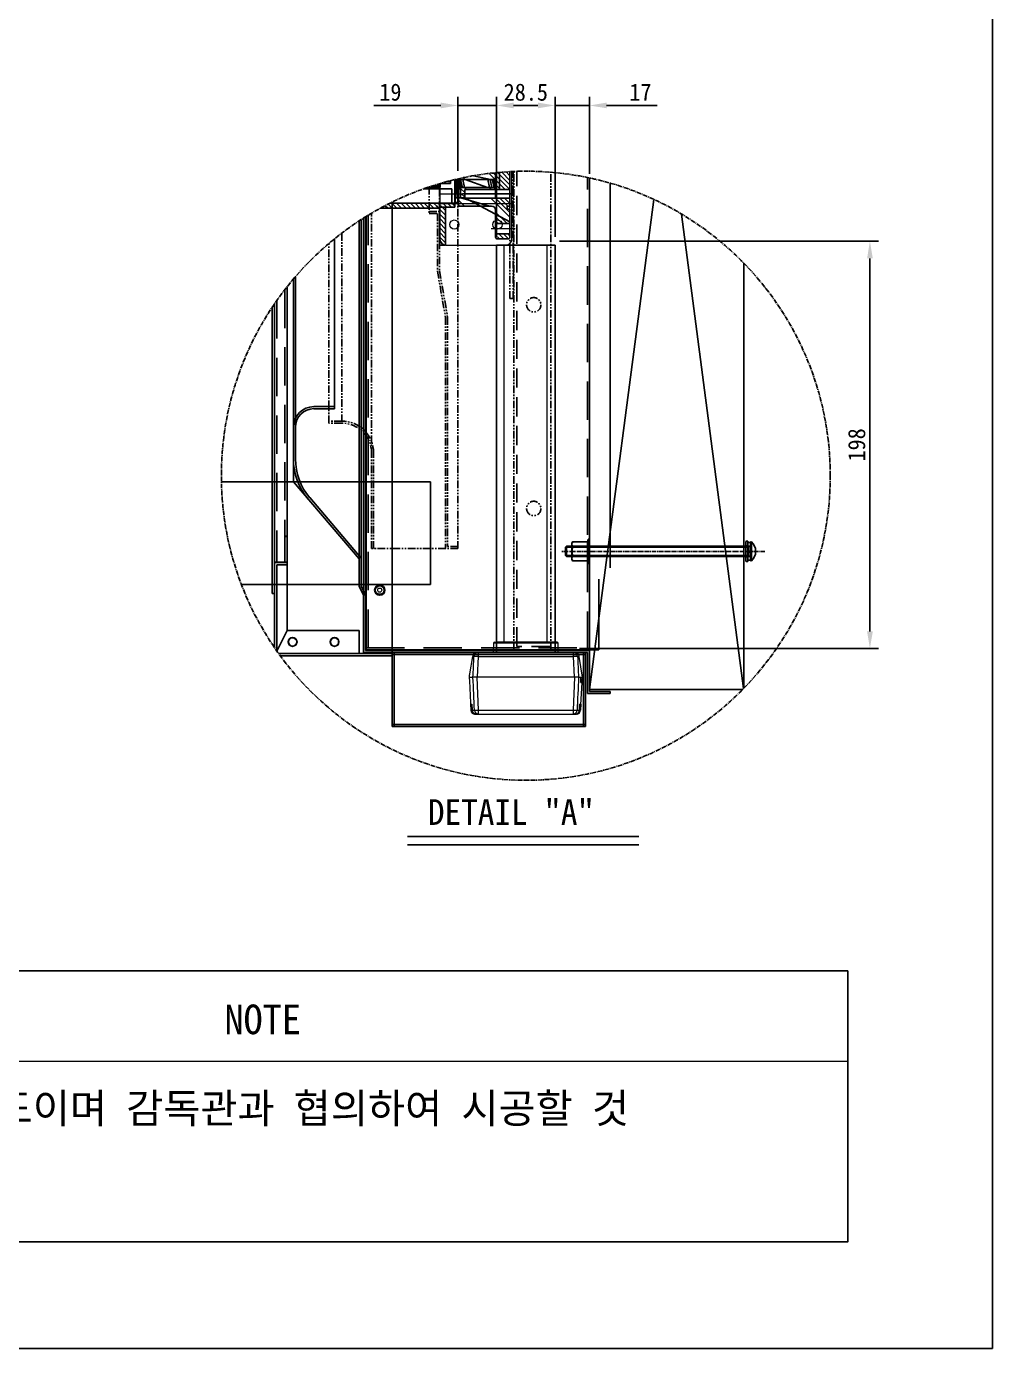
# Model space of a CAD drawing. Header units: millimetres. Extents: x -6 to 705, y -10 to 538.
# Drawn here: x 545.2 to 705.2, y -9.6 to 209.3 of the extents above; entities that cross this region are included whole.
import ezdxf

# ---------------------------------------------------------------- set-up
doc = ezdxf.new("R2010")
doc.units = ezdxf.units.MM
for name, pattern in [('CENTER2', [1.125, 0.75, -0.125, 0.125, -0.125]), ('HIDDEN', [9.525, 6.35, -3.175]), ('HIDDEN2', [4.7625, 3.175, -1.5875]), ('PHANTOM', [2.5, 1.25, -0.25, 0.25, -0.25, 0.25, -0.25])]:
    doc.linetypes.add(name, pattern=pattern)
for name, color, linetype in [('02', 6, 'Continuous'), ('4.Red', 1, 'Continuous'), ('5.Yellow', 2, 'Continuous'), ('6', 6, 'PHANTOM'), ('6.Green', 3, 'Continuous'), ('cl', 1, 'CENTER2'), ('FILTER-A', 160, 'Continuous'), ('FT-01', 192, 'Continuous'), ('HL', 2, 'HIDDEN'), ('LG', 3, 'Continuous'), ('OVER', 7, 'Continuous'), ('over casing', 7, 'Continuous'), ('OYMOTOR', 6, 'Continuous'), ('단자함', 6, 'Continuous'), ('벨마우스', 5, 'Continuous'), ('피치선', 1, 'Continuous')]:
    doc.layers.add(name, color=color, linetype=linetype)
doc.styles.get("Standard").update_dxf_attribs({"font": 'GulimChe.ttf'})
doc.styles.add('굴림', font='GulimChe.ttf')

msp = doc.modelspace()

# ---------------------------------------------------------------- linework, layer by layer
at = {"color": 3}
for p, q in [((616.68, 185.42), (616.68, 197.64)), ((623.06, 174.44), (623.06, 197.64)), ((623.06, 174.44), (623.06, 197.64)), ((632.77, 174.44), (632.77, 197.64)), ((632.77, 175.15), (632.77, 197.64)), ((638.48, 184.91), (638.48, 197.64)), ((613.84, 196.22), (602.73, 196.22)), ((623.06, 196.22), (616.68, 196.22)), ((625.9, 196.22), (628.74, 196.22)), ((625.9, 196.22), (629.93, 196.22)), ((629.93, 196.22), (627.09, 196.22)), ((632.77, 196.22), (638.48, 196.22)), ((641.31, 196.22), (649.66, 196.22)), ((633.48, 173.73), (686.34, 173.73)), ((684.92, 109.12), (684.92, 170.89)), ((636.8, 106.29), (686.34, 106.29))]:
    msp.add_line(p, q, dxfattribs=at)
at = {"color": 2}
for p, q in [((623.06, 105.64), (623.06, 173.08)), ((623.06, 173.08), (632.77, 173.08)), ((632.77, 105.64), (632.77, 173.08)), ((627.92, 107.34), (623.06, 107.34))]:
    msp.add_line(p, q, dxfattribs=at)
at = {"color": 2, "lineweight": 13}
for p, q in [((624.36, 107.34), (624.36, 173.08)), ((631.45, 107.34), (631.45, 173.08))]:
    msp.add_line(p, q, dxfattribs=at)
for p, q in [((634.64, 123.23), (634.49, 123.08)), ((634.49, 123.08), (634.49, 121.68)), ((665.15, 123.23), (634.64, 123.23)), ((634.64, 123.23), (634.64, 121.53)), ((635.68, 123.95), (635.56, 123.74)), ((635.56, 123.74), (635.56, 121.02)), ((638.15, 123.95), (635.68, 123.95)), ((638.15, 123.17), (635.68, 123.17)), ((638.24, 124.42), (638.15, 123.95)), ((638.24, 124.42), (638.48, 124.42)), ((638.24, 120.34), (638.24, 124.42)), ((638.48, 124.42), (638.48, 120.34)), ((664.45, 124.08), (664.36, 124)), ((664.36, 124), (664.36, 120.76)), ((664.7, 124.08), (664.45, 124.08)), ((664.7, 120.68), (664.7, 124.08)), ((664.7, 123.83), (664.7, 120.93)), ((665.15, 123.83), (664.7, 123.83)), ((664.7, 122.68), (665.15, 122.23)), ((664.79, 123.23), (664.79, 121.53)), ((665.28, 123.97), (665.15, 123.97)), ((665.15, 123.97), (665.15, 120.79)), ((665.15, 120.93), (665.15, 123.83)), ((665.15, 123.83), (665.15, 120.93)), ((665.28, 120.79), (665.28, 123.97)), ((634.49, 121.68), (634.64, 121.53)), ((634.64, 121.53), (665.15, 121.53)), ((635.56, 121.02), (635.68, 120.81)), ((638.15, 121.59), (635.68, 121.59)), ((638.15, 120.81), (635.68, 120.81)), ((638.24, 120.34), (638.15, 120.81)), ((664.36, 120.76), (664.45, 120.68)), ((664.45, 120.68), (664.7, 120.68)), ((664.7, 122.53), (665.15, 122.08)), ((664.7, 120.93), (665.15, 120.93)), ((665.15, 120.79), (665.28, 120.79)), ((638.48, 120.34), (638.24, 120.34))]:
    msp.add_line(p, q)
at = {"color": 2, "linetype": 'Continuous', "lineweight": 15}
for p, q in [((633.1, 107.34), (627.92, 107.34)), ((620.01, 105.64), (635.83, 105.64)), ((620.01, 105.64), (620.01, 104.99)), ((622.56, 107.18), (622.54, 105.64)), ((633.27, 107.18), (622.56, 107.18)), ((633.3, 105.64), (633.27, 107.18)), ((635.83, 104.99), (635.83, 105.64)), ((619.08, 104.96), (618.58, 102.08)), ((619.08, 104.96), (619.13, 104.96)), ((619.13, 104.96), (619.13, 104.99)), ((620.01, 104.99), (619.85, 101.52)), ((620.01, 104.99), (635.83, 104.99)), ((635.98, 101.52), (635.83, 104.99)), ((636.7, 104.96), (636.7, 104.99)), ((636.7, 104.96), (636.75, 104.96)), ((637.29, 101.52), (636.75, 104.96)), ((618.55, 101.52), (619.17, 101.52)), ((618.55, 101.52), (618.55, 101.52)), ((618.58, 100.96), (618.83, 96.07)), ((620.1, 96.07), (619.85, 101.52)), ((635.98, 101.52), (619.85, 101.52)), ((635.98, 101.52), (635.74, 96.07)), ((636.66, 101.52), (637.29, 101.52)), ((637, 96.07), (637.29, 101.52)), ((637.04, 100.83), (637.21, 100.83)), ((637.04, 100.67), (637.19, 100.67)), ((618.82, 97.09), (618.84, 97.09)), ((618.87, 96.07), (618.82, 97.09)), ((618.84, 97.09), (618.89, 96.07)), ((618.88, 97.09), (618.91, 97.09)), ((618.93, 96.07), (618.88, 97.09)), ((618.91, 97.09), (618.96, 96.07)), ((618.95, 97.09), (618.99, 97.09)), ((619.01, 96.07), (618.95, 97.09)), ((618.99, 97.09), (619.05, 96.07)), ((636.79, 96.07), (636.84, 97.09)), ((636.88, 97.09), (636.83, 96.07)), ((636.84, 97.09), (636.88, 97.09)), ((636.87, 96.07), (636.93, 97.09)), ((636.96, 97.09), (636.9, 96.07)), ((636.93, 97.09), (636.96, 97.09)), ((636.94, 96.07), (636.99, 97.09)), ((637.01, 97.09), (636.96, 96.07)), ((636.99, 97.09), (637.01, 97.09)), ((618.83, 96.07), (618.87, 96.07)), ((618.89, 96.07), (618.93, 96.07)), ((618.96, 96.07), (619.01, 96.07)), ((619.05, 96.07), (619.42, 96.07)), ((619.69, 95.42), (619.65, 95.43)), ((619.69, 95.42), (619.71, 95.42)), ((620.1, 96.07), (635.74, 96.07)), ((620.1, 95.42), (620.1, 96.07)), ((620.1, 95.42), (635.74, 95.42)), ((635.74, 96.07), (635.74, 95.42)), ((636.12, 95.42), (636.14, 95.42)), ((636.41, 96.07), (636.79, 96.07)), ((636.83, 96.07), (636.87, 96.07)), ((636.9, 96.07), (636.94, 96.07)), ((636.96, 96.07), (637, 96.07))]:
    msp.add_line(p, q, dxfattribs=at)
at = {"lineweight": 0}
for p, q in [((487.44, 52.9), (681.24, 52.9)), ((487.44, 37.94), (681.24, 37.94)), ((681.24, 37.94), (681.24, 8.01))]:
    msp.add_line(p, q, dxfattribs=at)
at = {"color": 7}
msp.add_lwpolyline([(705.24, -9.64), (-5.62, -9.64), (-5.62, 537.62), (705.24, 537.62)], close=True, dxfattribs=at)
at = {"color": 2, "linetype": 'Continuous', "lineweight": 15, "flags": 128}
for points in [[(637.04, 100.83), (637.05, 101.17), (637.06, 101.35), (637.07, 101.52)], [(637.24, 101.52), (637.22, 101.17), (637.22, 101), (637.21, 100.83)]]:
    msp.add_lwpolyline(points, dxfattribs=at)
msp.add_lwpolyline([(487.44, 52.9), (681.24, 52.9), (681.24, 8.01), (487.44, 8.01)], close=True)
for centre, radius, start, end in [((636.26, 123.56), 0.696, 145.591, 214.409), ((638.29, 122.36), 2.72, 162.8014, 179.5998), ((640.19, 123.56), 2.07, 169.0539, 190.9461), ((646.35, 122.38), 8.23, 174.5152, 185.4848), ((663.84, 122.38), 2.15, 312.227, 47.773), ((638.29, 122.4), 2.72, 180.4002, 197.1986), ((636.26, 121.2), 0.696, 145.591, 214.409), ((640.19, 121.2), 2.07, 169.0539, 190.9461)]:
    msp.add_arc(centre, radius, start, end)
at = {"color": 2, "linetype": 'Continuous', "lineweight": 15}
for centre, radius, start, end in [((622.73, 107.17), 0.17, 90, 179), ((633.1, 107.17), 0.17, 1, 90), ((620.01, 104.96), 0.678, 90.2583, 177.2935), ((635.82, 104.96), 0.678, 2.7065, 89.7417), ((619.51, 96.1), 0.681, 183, 270), ((620.1, 96.1), 0.678, 182.7126, 269.7472), ((635.73, 96.1), 0.678, 270.2528, 357.2874), ((636.32, 96.1), 0.681, 279.2626, 357)]:
    msp.add_arc(centre, radius, start, end, dxfattribs=at)
for points, knots in [([(622.73, 107.34), (622.73, 107.34), (623.28, 107.34), (625.22, 107.34), (626.54, 107.34), (627.92, 107.34)], [0, 0, 0, 0, 0.5, 0.5, 1, 1, 1, 1]), ([(619.74, 105.64), (619.73, 105.64), (619.7, 105.64), (619.66, 105.63), (619.62, 105.63), (619.59, 105.62), (619.56, 105.61), (619.51, 105.59), (619.44, 105.55), (619.34, 105.48), (619.26, 105.39), (619.21, 105.3), (619.17, 105.21), (619.15, 105.14), (619.13, 105.07), (619.13, 105.02), (619.13, 104.99)], [0, 0, 0, 0, 0.052292, 0.100357, 0.144193, 0.183795, 0.219162, 0.250292, 0.383544, 0.499612, 0.631387, 0.749552, 0.81526, 0.87859, 0.940002, 1, 1, 1, 1]), ([(619.74, 105.64), (619.76, 105.64), (619.79, 105.64), (619.84, 105.64), (619.89, 105.64), (619.95, 105.64), (619.99, 105.64), (620.01, 105.64)], [0, 0, 0, 0, 0.20001, 0.400005, 0.599995, 0.79999, 1, 1, 1, 1]), ([(635.83, 105.64), (635.85, 105.64), (635.89, 105.64), (635.94, 105.64), (636, 105.64), (636.05, 105.64), (636.08, 105.64), (636.09, 105.64)], [0, 0, 0, 0, 0.2000101, 0.400005, 0.599995, 0.7999899, 1, 1, 1, 1]), ([(636.09, 105.64), (636.11, 105.64), (636.13, 105.64), (636.17, 105.63), (636.21, 105.63), (636.24, 105.62), (636.27, 105.61), (636.32, 105.59), (636.39, 105.55), (636.49, 105.48), (636.57, 105.39), (636.63, 105.3), (636.66, 105.21), (636.68, 105.14), (636.7, 105.07), (636.7, 105.02), (636.7, 104.99)], [0, 0, 0, 0, 0.052987, 0.101465, 0.145434, 0.184894, 0.219846, 0.250292, 0.383771, 0.499612, 0.63149, 0.749552, 0.81529, 0.87863, 0.940031, 1, 1, 1, 1]), ([(619.33, 104.99), (619.33, 104.99), (619.34, 105), (619.35, 105), (619.36, 105), (619.38, 105), (619.4, 105), (619.41, 105), (619.43, 105), (619.45, 105), (619.47, 105.01), (619.49, 105.01), (619.51, 105.01), (619.53, 105.01), (619.54, 105.01), (619.59, 105.01), (619.67, 105.01), (619.78, 105), (619.87, 105), (619.94, 105), (619.98, 105), (620, 104.99), (620.01, 104.99)], [0, 0, 0, 0, 0.04894, 0.095849, 0.140726, 0.183573, 0.224387, 0.26317, 0.299919, 0.334637, 0.367321, 0.397974, 0.426593, 0.453181, 0.477736, 0.50026, 0.651387, 0.758274, 0.881986, 0.941799, 0.974534, 1, 1, 1, 1]), ([(635.83, 104.99), (635.83, 104.99), (635.85, 105), (635.89, 105), (635.96, 105), (636.05, 105), (636.17, 105.01), (636.25, 105.01), (636.31, 105.01), (636.36, 105.01), (636.4, 105), (636.44, 105), (636.48, 105), (636.49, 105), (636.5, 104.99)], [0, 0, 0, 0, 0.025468, 0.058217, 0.118046, 0.241793, 0.348694, 0.499879, 0.555592, 0.622364, 0.700197, 0.789086, 0.889023, 1, 1, 1, 1]), ([(618.58, 102.08), (618.58, 102.08), (618.58, 102.09), (618.57, 102.03), (618.57, 101.93), (618.56, 101.77), (618.56, 101.62), (618.55, 101.54), (618.55, 101.52)], [0, 0, 0, 0, 0.073994, 0.288463, 0.502966, 0.717609, 0.932473, 1, 1, 1, 1]), ([(618.55, 101.52), (618.55, 101.45), (618.56, 101.33), (618.57, 101.16), (618.57, 101.03), (618.58, 100.96), (618.58, 100.96), (618.58, 100.96)], [0, 0, 0, 0, 0.215299, 0.430604, 0.645746, 0.860649, 1, 1, 1, 1]), ([(619.85, 101.52), (619.77, 101.52), (619.69, 101.52), (619.57, 101.52), (619.54, 101.52), (619.47, 101.52), (619.43, 101.52), (619.37, 101.52), (619.34, 101.52), (619.29, 101.52), (619.27, 101.52), (619.21, 101.52), (619.19, 101.52), (619.17, 101.52)], [0, 0, 0, 0, 0.25, 0.25, 0.375, 0.375, 0.5, 0.5, 0.625, 0.625, 0.75, 0.75, 1, 1, 1, 1]), ([(619.85, 101.52), (619.77, 101.52), (619.69, 101.52), (619.57, 101.52), (619.54, 101.52), (619.47, 101.52), (619.43, 101.52), (619.37, 101.52), (619.34, 101.52), (619.29, 101.52), (619.27, 101.52), (619.21, 101.52), (619.19, 101.52), (619.17, 101.52)], [0, 0, 0, 0, 0.25, 0.25, 0.375, 0.375, 0.5, 0.5, 0.625, 0.625, 0.75, 0.75, 1, 1, 1, 1]), ([(636.66, 101.52), (636.65, 101.52), (636.62, 101.52), (636.56, 101.52), (636.54, 101.52), (636.49, 101.52), (636.46, 101.52), (636.4, 101.52), (636.37, 101.52), (636.3, 101.52), (636.26, 101.52), (636.15, 101.52), (636.07, 101.52), (635.98, 101.52)], [0, 0, 0, 0, 0.25, 0.25, 0.375, 0.375, 0.5, 0.5, 0.625, 0.625, 0.75, 0.75, 1, 1, 1, 1]), ([(636.66, 101.52), (636.65, 101.52), (636.62, 101.52), (636.56, 101.52), (636.54, 101.52), (636.49, 101.52), (636.46, 101.52), (636.4, 101.52), (636.37, 101.52), (636.3, 101.52), (636.26, 101.52), (636.15, 101.52), (636.07, 101.52), (635.98, 101.52)], [0, 0, 0, 0, 0.25, 0.25, 0.375, 0.375, 0.5, 0.5, 0.625, 0.625, 0.75, 0.75, 1, 1, 1, 1]), ([(637.04, 100.67), (637.04, 100.67), (637.04, 100.68), (637.03, 100.74), (637.04, 100.78), (637.04, 100.83)], [0, 0, 0, 0, 0.5, 0.5, 1, 1, 1, 1]), ([(637.21, 100.83), (637.2, 100.78), (637.2, 100.74), (637.19, 100.68), (637.19, 100.67), (637.19, 100.67)], [0, 0, 0, 0, 0.5, 0.5, 1, 1, 1, 1]), ([(618.89, 96.07), (618.9, 96.02), (618.9, 95.98), (618.92, 95.9), (618.94, 95.86), (618.97, 95.78), (619, 95.74), (619.05, 95.67), (619.08, 95.64), (619.14, 95.58), (619.17, 95.55), (619.24, 95.51), (619.28, 95.49), (619.4, 95.44), (619.49, 95.42), (619.58, 95.42)], [0, 0, 0, 0, 0.125, 0.125, 0.25, 0.25, 0.375, 0.375, 0.5, 0.5, 0.625, 0.625, 0.75, 0.75, 1, 1, 1, 1]), ([(618.96, 96.07), (618.96, 96.02), (618.97, 95.98), (618.99, 95.9), (619, 95.86), (619.04, 95.78), (619.06, 95.74), (619.11, 95.67), (619.14, 95.64), (619.2, 95.58), (619.24, 95.55), (619.31, 95.51), (619.35, 95.49), (619.47, 95.44), (619.55, 95.42), (619.64, 95.42)], [0, 0, 0, 0, 0.125, 0.125, 0.25, 0.25, 0.375, 0.375, 0.5, 0.5, 0.625, 0.625, 0.75, 0.75, 1, 1, 1, 1]), ([(619.6, 95.44), (619.55, 95.44), (619.43, 95.46), (619.25, 95.56), (619.1, 95.73), (619.02, 95.92), (619.01, 96.03), (619.01, 96.07)], [0, 0, 0, 0, 0.145176, 0.390334, 0.635171, 0.879352, 1, 1, 1, 1]), ([(619.05, 96.07), (619.05, 96.02), (619.06, 95.98), (619.08, 95.9), (619.09, 95.86), (619.13, 95.78), (619.15, 95.74), (619.2, 95.67), (619.23, 95.64), (619.29, 95.58), (619.32, 95.55), (619.4, 95.51), (619.44, 95.49), (619.56, 95.44), (619.64, 95.42), (619.73, 95.42)], [0, 0, 0, 0, 0.125, 0.125, 0.25, 0.25, 0.375, 0.375, 0.5, 0.5, 0.625, 0.625, 0.75, 0.75, 1, 1, 1, 1]), ([(619.42, 96.07), (619.43, 96.06), (619.46, 96.06), (619.53, 96.06), (619.59, 96.06), (619.71, 96.06), (619.79, 96.06), (619.94, 96.06), (620.02, 96.06), (620.1, 96.07)], [0, 0, 0, 0, 0.25, 0.25, 0.5, 0.5, 0.75, 0.75, 1, 1, 1, 1]), ([(635.74, 96.07), (635.81, 96.06), (635.89, 96.06), (636.04, 96.06), (636.12, 96.06), (636.25, 96.06), (636.3, 96.06), (636.38, 96.06), (636.4, 96.06), (636.41, 96.07)], [0, 0, 0, 0, 0.25, 0.25, 0.5, 0.5, 0.75, 0.75, 1, 1, 1, 1]), ([(636.1, 95.42), (636.15, 95.42), (636.19, 95.43), (636.27, 95.44), (636.32, 95.45), (636.4, 95.49), (636.43, 95.5), (636.51, 95.55), (636.54, 95.58), (636.6, 95.64), (636.63, 95.67), (636.68, 95.74), (636.71, 95.78), (636.76, 95.89), (636.78, 95.98), (636.79, 96.07)], [0, 0, 0, 0, 0.125, 0.125, 0.25, 0.25, 0.375, 0.375, 0.5, 0.5, 0.625, 0.625, 0.75, 0.75, 1, 1, 1, 1]), ([(636.83, 96.07), (636.82, 96.02), (636.82, 95.98), (636.8, 95.9), (636.78, 95.86), (636.75, 95.78), (636.72, 95.74), (636.67, 95.67), (636.64, 95.64), (636.58, 95.58), (636.55, 95.55), (636.48, 95.51), (636.44, 95.49), (636.32, 95.44), (636.23, 95.42), (636.14, 95.42)], [0, 0, 0, 0, 0.125, 0.125, 0.25, 0.25, 0.375, 0.375, 0.5, 0.5, 0.625, 0.625, 0.75, 0.75, 1, 1, 1, 1]), ([(636.19, 95.42), (636.23, 95.42), (636.28, 95.43), (636.36, 95.44), (636.4, 95.45), (636.48, 95.49), (636.52, 95.5), (636.59, 95.55), (636.63, 95.58), (636.69, 95.64), (636.72, 95.67), (636.77, 95.74), (636.79, 95.78), (636.85, 95.89), (636.87, 95.98), (636.87, 96.07)], [0, 0, 0, 0, 0.125, 0.125, 0.25, 0.25, 0.375, 0.375, 0.5, 0.5, 0.625, 0.625, 0.75, 0.75, 1, 1, 1, 1]), ([(636.9, 96.07), (636.9, 96.02), (636.89, 95.98), (636.87, 95.9), (636.86, 95.86), (636.82, 95.78), (636.8, 95.74), (636.75, 95.67), (636.72, 95.64), (636.66, 95.58), (636.63, 95.55), (636.55, 95.51), (636.51, 95.49), (636.4, 95.44), (636.31, 95.42), (636.22, 95.42)], [0, 0, 0, 0, 0.125, 0.125, 0.25, 0.25, 0.375, 0.375, 0.5, 0.5, 0.625, 0.625, 0.75, 0.75, 1, 1, 1, 1]), ([(636.36, 95.44), (636.4, 95.44), (636.52, 95.46), (636.69, 95.56), (636.85, 95.73), (636.92, 95.91), (636.93, 96.03), (636.94, 96.07)], [0, 0, 0, 0, 0.134588, 0.382064, 0.629424, 0.876547, 1, 1, 1, 1])]:
    msp.add_open_spline(points, degree=3, knots=knots, dxfattribs=at)
for points in [[(619.17, 101.52), (619.23, 102.68), (619.28, 103.84), (619.33, 104.99)], [(636.5, 104.99), (636.55, 103.84), (636.61, 102.68), (636.66, 101.52)], [(619.42, 96.07), (619.34, 97.88), (619.26, 99.7), (619.17, 101.52)], [(636.66, 101.52), (636.58, 99.7), (636.49, 97.88), (636.41, 96.07)], [(619.51, 95.42), (619.51, 95.42), (619.53, 95.42), (619.56, 95.42)], [(619.58, 95.42), (619.59, 95.42), (619.6, 95.42), (619.61, 95.42)], [(619.64, 95.42), (619.66, 95.42), (619.67, 95.42), (619.69, 95.42)], [(619.73, 95.42), (619.82, 95.42), (619.94, 95.42), (620.1, 95.42)], [(635.74, 95.42), (635.89, 95.42), (636.01, 95.42), (636.1, 95.42)], [(636.14, 95.42), (636.16, 95.42), (636.18, 95.42), (636.19, 95.42)], [(636.22, 95.42), (636.23, 95.42), (636.25, 95.42), (636.26, 95.42)], [(636.28, 95.42), (636.31, 95.42), (636.32, 95.42), (636.32, 95.42)]]:
    msp.add_open_spline(points, degree=3, dxfattribs=at)
at = {"color": 3}
for points in [[(613.84, 196.69), (613.84, 195.75), (616.68, 196.22)], [(625.9, 196.69), (625.9, 195.75), (623.06, 196.22)], [(625.9, 196.69), (625.9, 195.75), (623.06, 196.22)], [(629.93, 196.69), (629.93, 195.75), (632.77, 196.22)], [(629.93, 196.69), (629.93, 195.75), (632.77, 196.22)], [(641.31, 196.69), (641.31, 195.75), (638.48, 196.22)], [(684.45, 170.89), (685.4, 170.89), (684.92, 173.73)], [(684.45, 109.12), (685.4, 109.12), (684.92, 106.29)]]:
    msp.add_solid(points, dxfattribs=at)
at = {"layer": '02', "linetype": 'Continuous', "lineweight": 20, "ltscale": 0.3}
for p, q in [((625.62, 174.11), (625.62, 185.27)), ((613.7, 183.28), (613.7, 174.11)), ((613.7, 181.61), (625.62, 181.61)), ((625.62, 179.91), (613.7, 179.91)), ((614.72, 173.08), (624.6, 173.08))]:
    msp.add_line(p, q, dxfattribs=at)
for centre in [(616.08, 176.49), (623.23, 176.49)]:
    msp.add_circle(centre, 0.766, dxfattribs=at)
for centre, start, end in [((614.72, 174.11), 180, 270), ((624.6, 174.11), 270, 0)]:
    msp.add_arc(centre, 1.02, start, end, dxfattribs=at)
at = {"layer": '4.Red', "linetype": 'CENTER2'}
msp.add_circle((627.92, 134.9), 50.43, dxfattribs=at)
at = {"layer": '6'}
for p, q in [((616.68, 122.84), (616.68, 184.05)), ((625.29, 164.23), (625.29, 185.25)), ((625.84, 164.23), (625.84, 185.28)), ((625.91, 106.08), (625.91, 185.28)), ((632.04, 106.08), (632.04, 185.15)), ((611.91, 182.71), (611.91, 178.33)), ((613.61, 178.67), (613.61, 183.25)), ((602.37, 122.84), (602.37, 178.37)), ((611.91, 178.67), (613.61, 178.67)), ((611.91, 178.33), (613.27, 178.33)), ((613.27, 178.33), (613.27, 168.79)), ((613.61, 178.67), (613.61, 168.82)), ((595.32, 143.62), (595.32, 173.37)), ((597.43, 175.06), (597.43, 143.62)), ((613.27, 168.79), (614.63, 161.13)), ((613.61, 168.82), (614.97, 161.16)), ((625.29, 164.23), (625.84, 164.23)), ((614.63, 161.13), (614.63, 122.84)), ((614.97, 161.16), (614.97, 123.18)), ((597.43, 143.96), (595.32, 143.96)), ((597.43, 143.62), (595.32, 143.62)), ((602.71, 122.84), (602.71, 138.68)), ((614.63, 122.84), (602.37, 122.84)), ((616.68, 122.84), (614.63, 122.84)), ((616.68, 123.18), (614.97, 123.18)), ((638.48, 123.4), (638.48, 121.36)), ((632.04, 106.08), (625.91, 106.08))]:
    msp.add_line(p, q, dxfattribs=at)
at = {"layer": '6', "linetype": 'HIDDEN2'}
for p, q in [((626.45, 106.63), (626.45, 185.3)), ((632.04, 106.63), (626.45, 106.63))]:
    msp.add_line(p, q, dxfattribs=at)
at = {"layer": '6'}
for centre in [(629.24, 163.21), (629.24, 129.48)]:
    msp.add_circle(centre, 1.19, dxfattribs=at)
for radius in [5.28, 4.94]:
    msp.add_arc((597.43, 138.68), radius, 0, 90, dxfattribs=at)
at = {"layer": '6.Green'}
for p, q in [((608.33, 75.17), (646.62, 75.17)), ((608.33, 73.79), (646.62, 73.79))]:
    msp.add_line(p, q, dxfattribs=at)
at = {"layer": 'cl'}
msp.add_line((667.53, 122.38), (633.81, 122.38), dxfattribs=at)
at = {"layer": 'FILTER-A'}
for p, q in [((638.48, 99.51), (638.48, 184.2)), ((638.48, 99.51), (649.11, 180.65)), ((653.7, 178.23), (664, 99.67)), ((664.02, 99.7), (664.02, 170.1)), ((638.48, 99.51), (663.84, 99.51))]:
    msp.add_line(p, q, dxfattribs=at)
at = {"layer": 'FT-01', "color": 3}
for p, q in [((605.78, 105.06), (605.78, 180.2)), ((588.4, 166.22), (588.4, 120.59)), ((585.88, 115.42), (585.88, 162.75)), ((586.29, 163.36), (586.29, 106.44)), ((586.29, 115.42), (586.29, 163.36)), ((588, 124.88), (588.4, 124.88)), ((588, 124.82), (588, 120.52)), ((588, 124.82), (588.4, 124.82)), ((588.4, 124.82), (588.4, 120.12)), ((586.29, 120.59), (588.4, 120.59)), ((586.29, 120.52), (586.29, 106.44)), ((586.29, 120.52), (588.4, 120.52)), ((588.4, 120.52), (588.4, 109.28)), ((586.7, 120.12), (586.7, 105.85)), ((586.7, 120.12), (588.4, 120.12)), ((586.29, 115.42), (585.88, 115.42)), ((588.4, 109.28), (586.69, 105.86)), ((588.4, 109.28), (600.33, 109.28)), ((600.33, 105.47), (600.33, 109.28)), ((586.97, 105.47), (605.78, 105.47)), ((605.78, 105.06), (605.78, 105.47)), ((587.27, 105.06), (605.78, 105.06)), ((587.27, 105.06), (605.78, 105.06))]:
    msp.add_line(p, q, dxfattribs=at)
at = {"layer": 'FT-01', "color": 3, "linetype": 'HIDDEN'}
for p, q in [((588, 165.7), (588, 124.88)), ((586.7, 163.95), (586.7, 120.59))]:
    msp.add_line(p, q, dxfattribs=at)
at = {"layer": 'FT-01', "color": 3}
for centre, radius in [((603.73, 115.96), 0.852), ((589.29, 107.38), 0.732), ((589.29, 107.38), 0.681), ((596.24, 107.38), 0.732), ((596.24, 107.38), 0.681)]:
    msp.add_circle(centre, radius, dxfattribs=at)
at = {"layer": 'HL'}
for p, q in [((664.36, 123.28), (664.7, 123.28)), ((664.7, 123.25), (665.15, 123.25)), ((664.36, 121.48), (664.7, 121.48)), ((664.7, 121.51), (665.15, 121.51))]:
    msp.add_line(p, q, dxfattribs=at)
at = {"layer": 'LG', "color": 4, "linetype": 'ByBlock'}
for p, q in [((577.5, 133.91), (612.11, 133.91)), ((612.11, 116.88), (612.11, 133.91)), ((580.82, 116.88), (612.11, 116.88))]:
    msp.add_line(p, q, dxfattribs=at)
at = {"layer": 'OVER', "linetype": 'HIDDEN'}
for p, q in [((638.13, 106.08), (638.13, 184.28)), ((601.79, 106.42), (601.79, 178.03)), ((601.45, 106.42), (638.13, 106.42))]:
    msp.add_line(p, q, dxfattribs=at)
at = {"layer": 'OVER'}
for p, q in [((638.48, 106.08), (638.48, 184.2)), ((641.88, 119.64), (641.88, 183.35)), ((601.01, 105.64), (601.01, 177.54)), ((601.35, 105.98), (601.35, 177.75)), ((601.45, 106.08), (601.45, 177.82)), ((640.01, 106.08), (640.01, 117.77)), ((601.01, 105.64), (638.13, 105.64)), ((601.35, 105.98), (638.48, 105.98)), ((601.45, 106.08), (640.01, 106.08)), ((638.13, 98.83), (638.13, 105.64)), ((638.48, 99.17), (638.48, 105.98)), ((638.13, 98.83), (641.88, 98.83)), ((638.48, 99.17), (641.88, 99.17)), ((641.88, 98.83), (641.88, 99.17))]:
    msp.add_line(p, q, dxfattribs=at)
at = {"layer": 'over casing', "color": 7, "linetype": 'Continuous', "lineweight": 15}
for radius in [0.69, 0.341]:
    msp.add_circle((603.73, 115.96), radius, dxfattribs=at)
at = {"layer": 'OYMOTOR'}
for p, q in [((616.16, 179.35), (616.16, 183.93)), ((616.2, 180.15), (616.2, 183.94)), ((616.2, 183.94), (616.2, 180.15)), ((616.41, 182.87), (616.41, 183.99)), ((616.57, 184.03), (616.57, 181.09)), ((616.78, 179.55), (616.78, 184.08)), ((616.78, 184.08), (616.78, 179.55)), ((616.95, 184.11), (616.95, 182.39)), ((617.12, 181.09), (617.12, 184.15)), ((617.12, 183.98), (622.7, 183.98)), ((617.42, 182.62), (617.12, 183.98)), ((617.79, 182.62), (617.49, 183.98)), ((621.56, 182.62), (617.86, 183.98)), ((621.93, 182.62), (621.63, 183.98)), ((622.3, 182.62), (622, 183.98)), ((622.27, 185), (622.57, 185)), ((622.67, 182.62), (622.37, 183.98)), ((622.7, 183.98), (622.7, 182.62)), ((622.91, 180.88), (622.91, 185.07)), ((623.59, 185.14), (623.59, 182.31)), ((625.29, 185.25), (625.29, 179.55)), ((615.65, 182.42), (611.05, 182.42)), ((611.63, 182.62), (613.44, 182.62)), ((612.08, 182.77), (612.08, 182.62)), ((612.25, 182.83), (612.25, 182.62)), ((612.42, 182.88), (612.42, 182.62)), ((612.59, 182.94), (612.59, 182.62)), ((612.76, 182.99), (612.76, 182.62)), ((612.93, 183.04), (612.93, 182.62)), ((613.1, 183.1), (613.1, 182.62)), ((613.27, 183.15), (613.27, 182.62)), ((613.44, 183.2), (613.44, 182.62)), ((613.44, 182.71), (613.44, 183.2)), ((613.75, 182.71), (613.44, 182.71)), ((615.45, 183.3), (613.75, 183.3)), ((613.75, 182.71), (613.75, 183.29)), ((615.01, 183.64), (615.45, 183.64)), ((615.45, 183.64), (615.45, 183.3)), ((615.65, 180.03), (615.65, 182.42)), ((616.16, 181.73), (616.16, 182.87)), ((616.16, 182.87), (616.57, 182.87)), ((616.95, 182.39), (617.12, 182.39)), ((617.12, 182.62), (622.7, 182.62)), ((617.12, 182.39), (617.12, 180.92)), ((622.91, 182.31), (617.8, 182.31)), ((617.8, 182.31), (617.8, 180.88)), ((622.91, 182.31), (621.89, 182.31)), ((622.91, 182.31), (625.29, 182.31)), ((616.16, 180.03), (605.43, 180.03)), ((605.43, 180.03), (615.65, 180.03)), ((616.57, 181.73), (616.16, 181.73)), ((616.2, 180.92), (617.8, 180.92)), ((616.2, 180.15), (616.78, 180.15)), ((616.78, 179.55), (622.23, 179.55)), ((617.8, 180.88), (625.29, 180.88)), ((625.29, 179.55), (624.85, 179.55)), ((624.85, 179.55), (624.85, 179.04)), ((603.86, 179.21), (613.61, 179.21)), ((613.61, 173.08), (613.61, 179.35)), ((616.16, 179.35), (613.61, 179.35)), ((614.63, 173.08), (614.63, 179.35)), ((622.91, 174.45), (622.91, 178.87)), ((625.29, 179.04), (624.85, 179.04)), ((625.29, 179.04), (625.29, 174.45)), ((622.91, 176.66), (625.29, 176.66)), ((614.63, 173.08), (613.61, 173.08)), ((622.91, 174.96), (625.29, 174.96)), ((623.25, 174.11), (624.95, 174.11))]:
    msp.add_line(p, q, dxfattribs=at)
at = {"layer": 'OYMOTOR', "linetype": 'Continuous'}
for p, q in [((617.12, 184), (617.14, 183.98)), ((617.62, 184.26), (617.9, 183.98)), ((619.24, 184.57), (622.07, 183.98)), ((621.86, 184.96), (622.91, 183.91)), ((622.58, 185.01), (622.91, 184.68)), ((622.91, 184.68), (623.59, 184)), ((623.25, 185.11), (623.59, 184.76)), ((623.59, 184.76), (625.29, 183.06)), ((623.59, 184), (625.27, 182.31)), ((623.95, 185.17), (625.29, 183.82)), ((624.66, 185.22), (625.29, 184.59)), ((617.12, 182.47), (617.8, 181.79)), ((617.74, 182.62), (618.04, 182.31)), ((621.91, 182.62), (622.21, 182.31)), ((622.67, 182.62), (622.91, 182.38)), ((622.7, 183.35), (622.91, 183.15)), ((622.91, 183.91), (623.59, 183.23)), ((622.91, 183.15), (623.59, 182.47)), ((622.91, 182.38), (622.98, 182.31)), ((623.59, 183.23), (624.51, 182.31)), ((623.59, 182.47), (623.74, 182.31)), ((604.63, 179.62), (605.04, 179.21)), ((605.14, 179.88), (605.8, 179.21)), ((605.75, 180.03), (606.57, 179.21)), ((606.52, 180.03), (607.33, 179.21)), ((607.28, 180.03), (607.89, 179.42)), ((608.05, 180.03), (608.06, 180.02)), ((608.06, 180.02), (608.86, 179.21)), ((608.81, 180.03), (609.63, 179.21)), ((609.58, 180.03), (610.39, 179.21)), ((610.34, 180.03), (611.16, 179.21)), ((611.11, 180.03), (611.92, 179.21)), ((611.87, 180.03), (612.69, 179.21)), ((612.63, 180.03), (613.1, 179.57)), ((613.1, 179.57), (613.45, 179.21)), ((613.4, 180.03), (613.48, 179.95)), ((613.48, 179.95), (614.08, 179.35)), ((614.16, 180.03), (614.85, 179.35)), ((614.93, 180.03), (615.61, 179.35)), ((615.69, 180.03), (616.16, 179.56)), ((616.78, 180.52), (617.74, 179.55)), ((616.78, 179.75), (616.98, 179.55)), ((617.12, 181.71), (617.8, 181.03)), ((617.12, 180.94), (617.14, 180.92)), ((617.14, 180.92), (621.91, 179.55)), ((617.94, 180.88), (625.29, 176.94)), ((622.11, 180.88), (625.29, 177.7)), ((622.88, 180.88), (625.29, 178.47)), ((623.64, 180.88), (624.97, 179.55)), ((624.41, 180.88), (625.29, 180)), ((625.17, 180.88), (625.29, 180.76)), ((604.13, 179.36), (604.28, 179.21)), ((607.89, 179.42), (608.1, 179.21)), ((613.61, 179.06), (614.63, 178.03)), ((613.61, 178.29), (614.63, 177.27)), ((613.61, 177.53), (614.63, 176.51)), ((614.08, 179.35), (614.63, 178.8)), ((622.91, 178.56), (624.81, 176.66)), ((622.91, 177.79), (624.04, 176.66)), ((613.61, 176.76), (614.63, 175.74)), ((613.61, 176), (614.63, 174.98)), ((613.61, 175.23), (614.63, 174.21)), ((622.91, 177.03), (623.28, 176.66)), ((613.61, 174.47), (614.63, 173.45)), ((613.61, 173.7), (614.23, 173.08)), ((622.91, 174.74), (623.54, 174.11)), ((623.45, 174.96), (624.3, 174.11)), ((624.22, 174.96), (625.04, 174.13)), ((624.98, 174.96), (625.29, 174.65))]:
    msp.add_line(p, q, dxfattribs=at)
at = {"layer": 'OYMOTOR', "lineweight": 0}
for p, q in [((625.78, 181.6), (617.46, 181.6)), ((626.14, 175.81), (622.2, 175.81))]:
    msp.add_line(p, q, dxfattribs=at)
at = {"layer": 'OYMOTOR'}
for centre, radius, start, end in [((622.57, 185.35), 0.341, 270, 302.0264), ((622.23, 178.87), 0.681, 0, 90), ((623.25, 174.45), 0.341, 180, 270), ((624.95, 174.45), 0.341, 270, 0)]:
    msp.add_arc(centre, radius, start, end, dxfattribs=at)
at = {"layer": 'OYMOTOR', "linetype": 'Continuous'}
for points in [[(616.16, 182.59), (616.16, 181.73), (616.2, 182.62)], [(616.2, 182.62), (616.16, 181.73), (616.2, 181.73)], [(616.2, 182.87), (616.2, 181.73), (616.57, 182.87)], [(616.57, 182.87), (616.2, 181.73), (616.57, 181.73)]]:
    msp.add_solid(points, dxfattribs=at)
at = {"layer": '단자함', "color": 4}
for p, q in [((605.78, 105.64), (605.78, 93.38)), ((637.81, 105.64), (605.78, 105.64)), ((637.81, 105.3), (605.78, 105.3)), ((606.12, 105.64), (606.12, 93.38)), ((637.47, 105.64), (637.47, 93.38)), ((637.81, 105.64), (637.81, 93.38)), ((637.81, 93.72), (605.78, 93.72)), ((637.81, 93.38), (605.78, 93.38))]:
    msp.add_line(p, q, dxfattribs=at)
at = {"layer": '벨마우스'}
for p, q in [((601.01, 177.54), (601.01, 115.18)), ((600.33, 116.54), (600.33, 177.1)), ((600.67, 177.32), (600.67, 116.62)), ((596.24, 174.13), (596.24, 146)), ((589.43, 133.91), (589.43, 167.47)), ((589.77, 137.68), (589.77, 167.87)), ((592.83, 146.34), (596.24, 146.34)), ((592.83, 146), (596.24, 146)), ((596.24, 146.34), (596.24, 146)), ((589.43, 133.91), (600.33, 121.14)), ((592.13, 131.27), (600.67, 121.26)), ((601.01, 115.18), (600.33, 116.54)), ((601.36, 115.18), (600.67, 116.62)), ((601.01, 115.18), (601.36, 115.18))]:
    msp.add_line(p, q, dxfattribs=at)
for centre, radius, start, end in [((592.83, 142.94), 3.41, 90, 180), ((592.83, 142.94), 3.07, 90, 180), ((599.64, 137.68), 10.22, 180, 220.4752), ((599.64, 137.68), 9.88, 180, 220.4752)]:
    msp.add_arc(centre, radius, start, end, dxfattribs=at)
at = {"layer": '피치선'}
for p, q in [((634.49, 123.08), (664.79, 123.08)), ((664.79, 123.08), (665.04, 123.23)), ((634.49, 121.68), (664.79, 121.68)), ((664.79, 121.68), (665.04, 121.53))]:
    msp.add_line(p, q, dxfattribs=at)

# ---------------------------------------------------------------- texts
at = {"color": 4, "char_height": 2.839, "attachment_point": 5}
for s, insert in [('\\A1;19', (605.49, 198.41)), ('\\A1;28.5', (627.92, 198.41)), ('\\A1;17', (646.91, 198.41))]:
    msp.add_mtext(s, dxfattribs=dict(at, insert=insert))
at = {"color": 4, "insert": (682.74, 140.01), "char_height": 2.839, "attachment_point": 5, "rotation": 90}
msp.add_mtext('\\A1;198', dxfattribs=at)
at = {"lineweight": 0, "char_height": 4.9, "style": '굴림'}
for s, width, insert, attachment_point in [('NOTE', 276.858, (584.34, 44.83), 5), ('본 상세도는 예시도이며 감독관과 협의하여 시공할 것', 204.1489, (490.73, 29.87), 4)]:
    msp.add_mtext_dynamic_manual_height_columns(s, width=width, gutter_width=20, heights=[20.54], dxfattribs=dict(at, insert=insert, attachment_point=attachment_point))
at = {"layer": '5.Yellow'}
msp.add_text('DETAIL "A"', height=4.258, dxfattribs=at).set_placement((611.71, 77.08))

doc.saveas('drawing.dxf')
